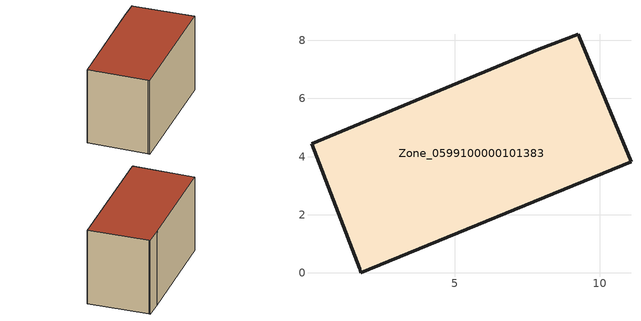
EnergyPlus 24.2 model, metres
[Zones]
Zone_0599100000101383
 floor ground (C_G): 0.08,4.45 7.9,7.7 9.25,8.21 9.29,8.12 11.07,3.82 1.78,0 1.74,0.14 z2.85
 wall outside (C_F): 9.25,8.21 7.9,7.7 0.08,4.45 1.74,0.14 1.78,0 11.07,3.82 9.29,8.12 9.25,8.21 z2.85:8.83
 roof outside (C_R): 7.9,7.7 0.08,4.45 1.74,0.14 1.78,0 11.07,3.82 9.29,8.12 9.25,8.21 z8.83
[BUILDING]
Pand.0599100000101383: North Axis=0; Terrain=City; Loads Convergence Tolerance Value=0.04; Temperature Convergence Tolerance Value=0.4; Solar Distribution=FullExterior; Maximum Number of Warmup Days=25; Minimum Number of Warmup Days=1
[Site:Location]
Rotterdam.The.Hague.AP_ZH_NLD Design_Conditions: Latitude=51.96; Longitude=4.45; Time Zone=1; Elevation=-4.5
[SITE:GROUNDTEMPERATURE:BUILDINGSURFACE]
18, 18, 18, 18, 18, 18, 18, 18, 18, 18, 18, 18
[MATERIAL] Thermal Absorptance=0.9; Solar Absorptance=0.7; Visible Absorptance=0.7
Name | Roughness | Thickness | Conductivity | Density | Specific Heat
G.TC.1946-1964 | MediumSmooth | 0.15 | 1 | 540 | 1210
F.TC.1946-1964 | Rough | 0.3 | 0.857143 | 1920 | 840
R.TC.1946-1964 | MediumRough | 0.2 | 0.235294 | 1500 | 1000
[CONSTRUCTION]
C_G: G.TC.1946-1964
C_F: F.TC.1946-1964
C_R: R.TC.1946-1964
[ZONE]
Zone_0599100000101383: Type=1; Multiplier=1; Ceiling Height=Autocalculate; Volume=Autocalculate; Floor Area=autocalculate; Part of Total Floor Area=Yes
[ZONEINFILTRATION:DESIGNFLOWRATE]
Infil_Zone_0599100000101383: Zone or ZoneList or Space or SpaceList=Zone_0599100000101383; Schedule=AlwaysOn; Design Flow Rate Calculation Method=Flow/Area; Flow Rate per Floor Area=0.003; Constant Term Coefficient=1; Temperature Term Coefficient=0; Velocity Term Coefficient=0; Velocity Squared Term Coefficient=0
[HVACTEMPLATE:ZONE:IDEALLOADSAIRSYSTEM]
Zone_0599100000101383: Maximum Heating Supply Air Temperature=50; Minimum Cooling Supply Air Temperature=13; Maximum Heating Supply Air Humidity Ratio=0.0156; Minimum Cooling Supply Air Humidity Ratio=0.0077; Heating Limit=NoLimit; Cooling Limit=NoLimit; Dehumidification Control Type=ConstantSensibleHeatRatio; Cooling Sensible Heat Ratio=0.7; Dehumidification Setpoint=60; Humidification Control Type=None; Humidification Setpoint=30; Outdoor Air Method=None; Outdoor Air Flow Rate per Person=0.00944; Outdoor Air Flow Rate per Zone Floor Area=0; Outdoor Air Flow Rate per Zone=0; Demand Controlled Ventilation Type=None; Outdoor Air Economizer Type=NoEconomizer; Heat Recovery Type=None; Sensible Heat Recovery Effectiveness=0.7; Latent Heat Recovery Effectiveness=0.65
[ZONECONTROL:THERMOSTAT]
ThermostatControl_Zone_0599100000101383: Zone or ZoneList=Zone_0599100000101383; Control Type Schedule=DualSetpointControlType; Control 1=Thermostat_Zone_0599100000101383; Temperature Difference Between Cutout And Setpoint=0
[THERMOSTATSETPOINT:DUALSETPOINT]
Thermostat_Zone_0599100000101383: Heating Setpoint Temperature Schedule=HeatingSetpoint_Zone_0599100000101383; Cooling Setpoint Temperature Schedule=CoolingSetpoint_Zone_0599100000101383
[SCHEDULE:COMPACT]
HeatingSetpoint_Zone_0599100000101383: Through: 12/31, For: AllDays, Until: 24:00, 21
CoolingSetpoint_Zone_0599100000101383: Through: 12/31, For: AllDays, Until: 24:00, 24
DualSetpointControlType: Through: 12/31, For: AllDays, Until: 24:00, 4
AlwaysOn: Through: 12/31, For: AllDays, Until: 24:00, 1
